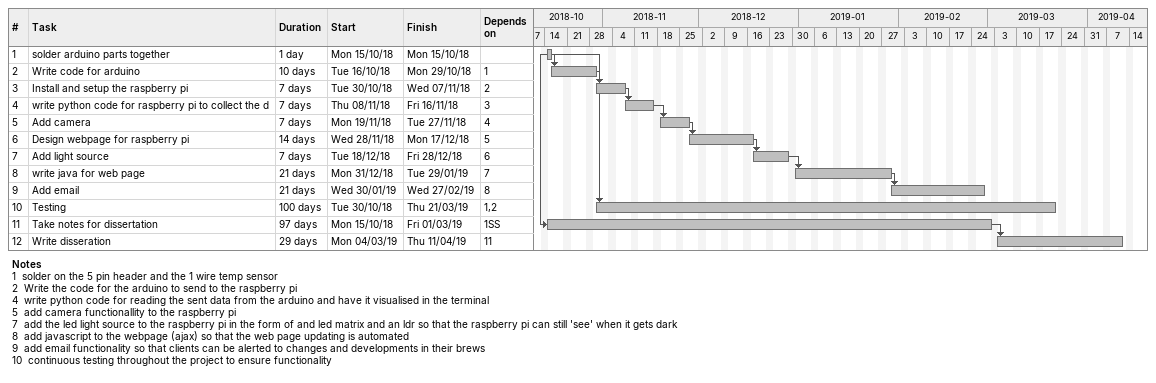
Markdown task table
| ID | Task | Duration | Start | Finish | Predecessors |
|---|---|---|---|---|---|
| 1 | solder arduino parts together | 1d | 2018-10-15 | 2018-10-15 |  |
| 2 | Write code for arduino | 10d | 2018-10-16 | 2018-10-29 | 1 |
| 3 | Install and setup the raspberry pi | 7d | 2018-10-30 | 2018-11-07 | 2 |
| 4 | write python code for raspberry pi to collect the d | 7d | 2018-11-08 | 2018-11-16 | 3 |
| 5 | Add camera | 7d | 2018-11-19 | 2018-11-27 | 4 |
| 6 | Design webpage for raspberry pi | 14d | 2018-11-28 | 2018-12-17 | 5 |
| 7 | Add light source | 7d | 2018-12-18 | 2018-12-28 | 6 |
| 8 | write java for web page | 21d | 2018-12-31 | 2019-01-29 | 7 |
| 9 | Add email | 21d | 2019-01-30 | 2019-02-27 | 8 |
| 10 | Testing | 100d | 2018-10-30 | 2019-03-21 | 1, 2 |
| 11 | Take notes for dissertation | 97d | 2018-10-15 | 2019-03-01 | 1SS |
| 12 | Write disseration | 29d | 2019-03-04 | 2019-04-11 | 11 |

Notes
- 1: solder on the 5 pin header and the 1 wire temp sensor
- 2: Write the code for the arduino to send to the raspberry pi
- 4: write python code for reading the sent data from the arduino and have it visualised in the terminal
- 5: add camera functionallity to the raspberry pi
- 7: add the led light source to the raspberry pi in the form of and led matrix and an ldr so that the raspberry pi can still 'see' when it gets dark
- 8: add javascript to the webpage (ajax) so that the web page updating is automated
- 9: add email functionality so that clients can be alerted to changes and developments in their brews
- 10: continuous testing throughout the project to ensure functionality
